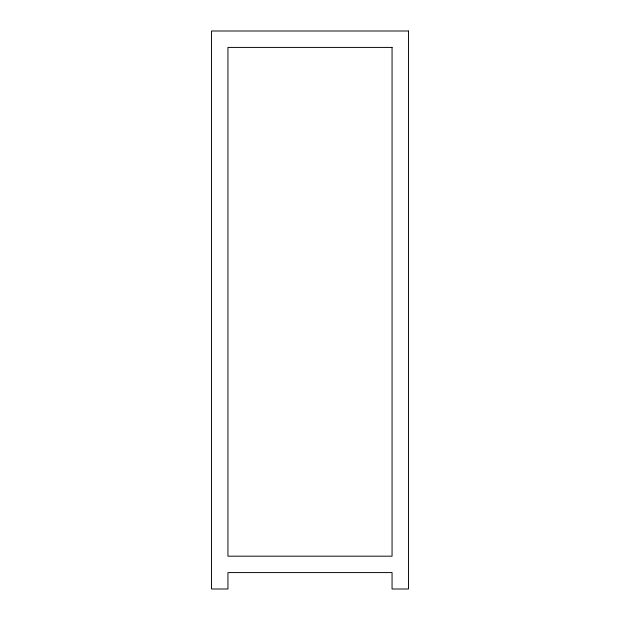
<?xml version="1.0" encoding="UTF-8"?>
<svg xmlns="http://www.w3.org/2000/svg" width="620" height="620" viewBox="0 0 620 620"><rect width="100%" height="100%" fill="white"/><g stroke="black" fill="none" stroke-linecap="round" stroke-linejoin="round"><path stroke-width="0.93" d="M408.471 31L211.529 31L211.529 589L227.943 589L227.943 572.586L392.057 572.586L392.057 589L408.471 589L408.471 31M392.057 47.415L227.943 47.415L227.943 556.179L392.057 556.179L392.057 47.415"/></g></svg>
